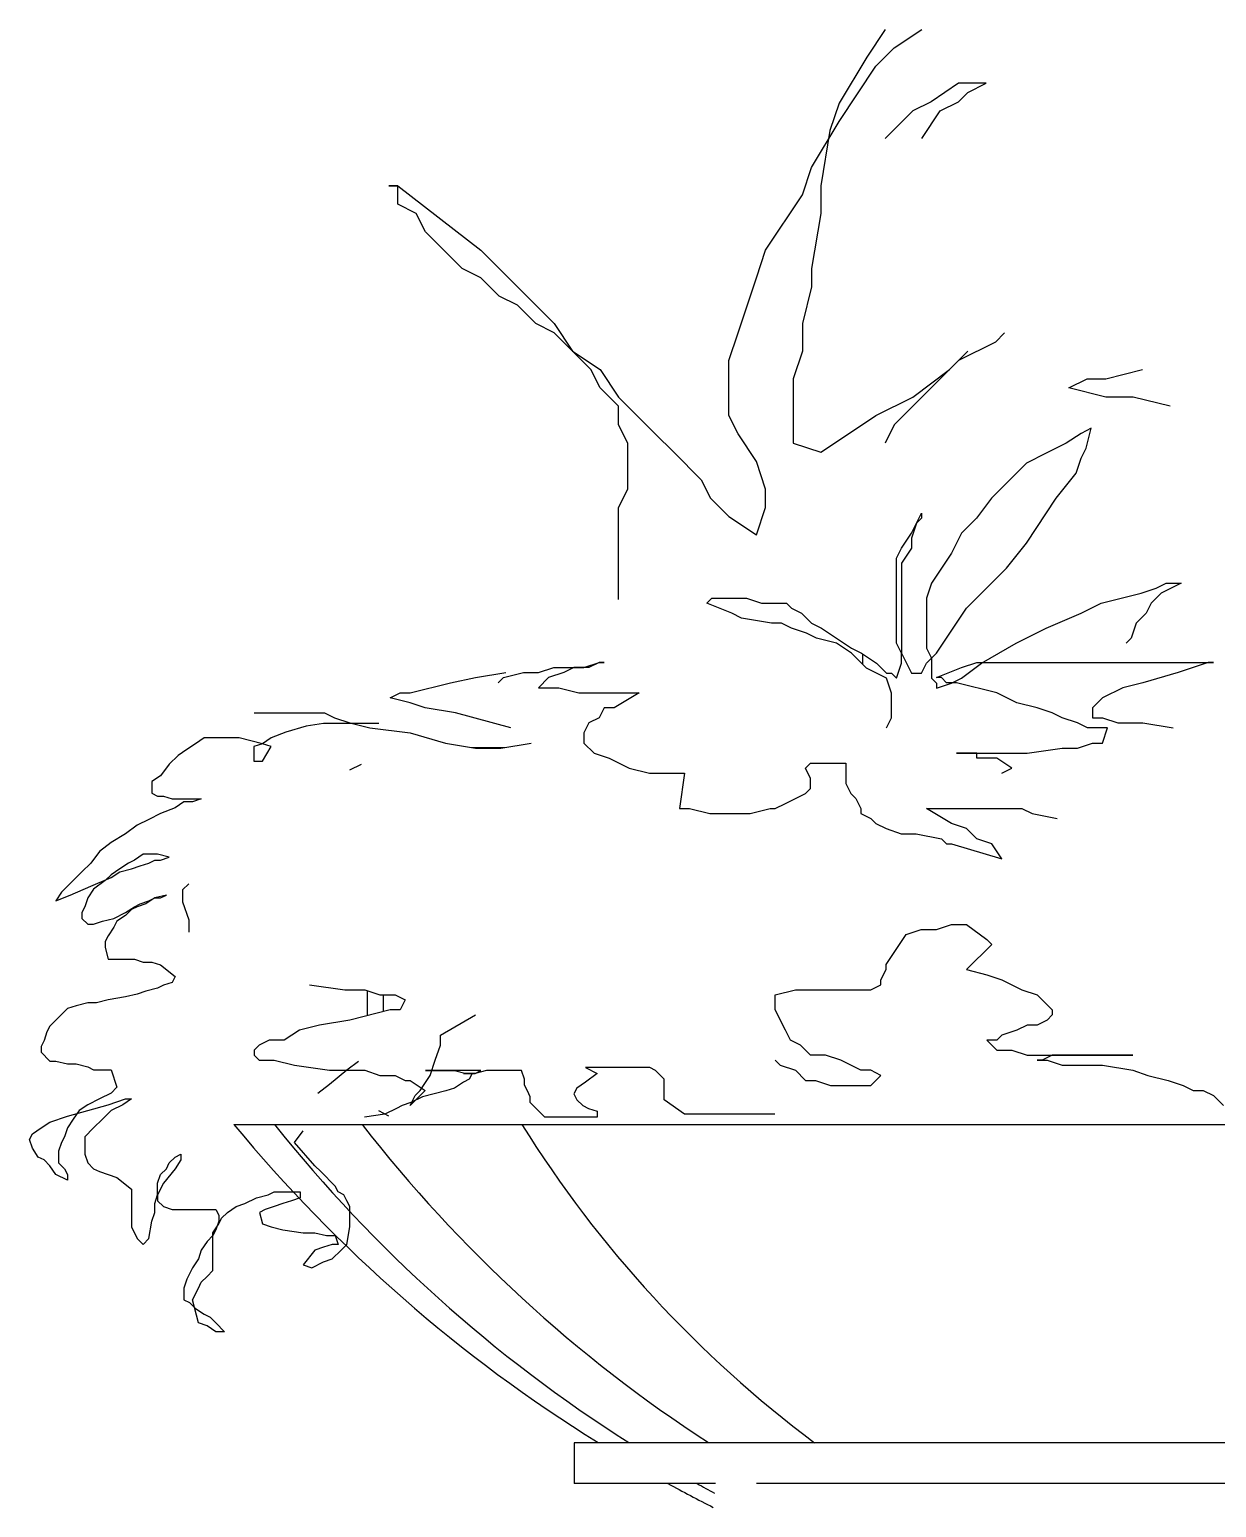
# Model space of a CAD drawing. Header units: millimetres. Extents: x 0 to 25200, y 0 to 17820.
# Drawn here: x 19860.4 to 20078.5, y 9381.8 to 9653.2 of the extents above; entities that cross this region are included whole.
import ezdxf

# ---------------------------------------------------------------- set-up
doc = ezdxf.new("R2010")
doc.units = ezdxf.units.MM
doc.header["$LTSCALE"] = 100
doc.header["$MEASUREMENT"] = 0
doc.layers.add('CO-TREE', color=251, linetype='Continuous')

# ---------------------------------------------------------------- blocks, each defined once
blk = doc.blocks.new('T-314')
at = {"layer": 'CO-TREE'}
for p, q in [((-92.89, 301.07), (-96.26, 296.01)), ((-91.2, 297.7), (-86.13, 301.07)), ((-96.26, 296.01), (-101.33, 287.57)), ((-94.58, 294.32), (-91.2, 297.7)), ((-97.95, 289.26), (-94.58, 294.32)), ((-79.38, 291.2), (-84.44, 287.82)), ((-74.31, 291.2), (-79.38, 291.2)), ((-77.69, 289.51), (-74.31, 291.2)), ((-101.33, 284.2), (-97.95, 289.26)), ((-84.44, 287.82), (-87.82, 286.14)), ((-82.76, 286.14), (-79.38, 287.82)), ((-79.38, 287.82), (-77.69, 289.51)), ((-101.33, 287.57), (-103.02, 282.51)), ((-87.82, 286.14), (-92.89, 281.07)), ((-86.13, 281.07), (-82.76, 286.14)), ((-106.39, 275.76), (-101.33, 284.2)), ((-103.02, 282.51), (-104.71, 272.38)), ((-108.08, 270.69), (-106.39, 275.76)), ((-184.06, 272.38), (-182.37, 272.38)), ((-182.37, 272.38), (-184.06, 272.38)), ((-182.37, 272.38), (-167.18, 260.57)), ((-182.37, 269.01), (-182.37, 272.38)), ((-104.71, 272.38), (-104.71, 267.32)), ((-179, 267.32), (-182.37, 269.01)), ((-114.84, 260.57), (-108.08, 270.69)), ((-177.31, 263.94), (-179, 267.32)), ((-104.71, 267.32), (-106.39, 257.19)), ((-170.55, 257.19), (-177.31, 263.94)), ((-167.18, 260.57), (-163.8, 257.19)), ((-116.52, 255.5), (-114.84, 260.57)), ((-167.18, 255.5), (-170.55, 257.19)), ((-163.8, 252.13), (-167.18, 255.5)), ((-163.8, 257.19), (-160.42, 253.82)), ((-119.9, 245.38), (-116.52, 255.5)), ((-106.39, 257.19), (-106.39, 253.82)), ((-160.42, 253.82), (-157.05, 250.44)), ((-106.39, 253.82), (-108.08, 247.07)), ((-160.42, 250.44), (-163.8, 252.13)), ((-157.05, 247.07), (-160.42, 250.44)), ((-157.05, 250.44), (-153.67, 247.07)), ((-153.67, 245.38), (-157.05, 247.07)), ((-153.67, 247.07), (-150.29, 242)), ((-108.08, 247.07), (-108.08, 242)), ((-148.61, 240.31), (-153.67, 245.38)), ((-121.59, 240.31), (-119.9, 245.38)), ((-70.94, 245.38), (-72.63, 243.69)), ((-150.29, 242), (-145.23, 238.63)), ((-108.08, 242), (-109.77, 236.94)), ((-81.07, 238.63), (-77.69, 242)), ((-72.63, 243.69), (-79.38, 240.31)), ((-146.92, 238.63), (-148.61, 240.31)), ((-121.59, 230.19), (-121.59, 240.31)), ((-79.38, 240.31), (-81.07, 238.63)), ((-145.23, 235.25), (-146.92, 238.63)), ((-145.23, 238.63), (-141.85, 233.56)), ((-109.77, 236.94), (-109.77, 225.12)), ((-87.82, 233.56), (-81.07, 238.63)), ((-81.07, 238.63), (-84.44, 235.25)), ((-59.12, 235.25), (-55.74, 236.94)), ((-55.74, 236.94), (-52.36, 236.94)), ((-52.36, 236.94), (-45.61, 238.63)), ((-141.85, 231.88), (-145.23, 235.25)), ((-141.85, 233.56), (-135.1, 226.81)), ((-94.58, 230.19), (-87.82, 233.56)), ((-84.44, 235.25), (-87.82, 231.88)), ((-52.36, 233.56), (-59.12, 235.25)), ((-47.3, 233.56), (-52.36, 233.56)), ((-40.55, 231.88), (-47.3, 233.56)), ((-141.85, 228.5), (-141.85, 231.88)), ((-87.82, 231.88), (-91.2, 228.5)), ((-140.16, 225.12), (-141.85, 228.5)), ((-119.9, 226.81), (-121.59, 230.19)), ((-99.64, 226.81), (-94.58, 230.19)), ((-91.2, 228.5), (-92.89, 225.12)), ((-135.1, 226.81), (-131.72, 223.44)), ((-116.52, 221.75), (-119.9, 226.81)), ((-104.71, 223.44), (-99.64, 226.81)), ((-56.85, 226.92), (-59.6, 225.09)), ((-55.02, 227.84), (-56.85, 226.92)), ((-55.93, 224.17), (-55.02, 227.84)), ((-140.16, 216.69), (-140.16, 225.12)), ((-131.72, 223.44), (-126.66, 218.37)), ((-109.77, 225.12), (-104.71, 223.44)), ((-63.27, 223.25), (-66.94, 221.42)), ((-59.6, 225.09), (-63.27, 223.25)), ((-56.85, 222.33), (-55.93, 224.17)), ((-114.84, 216.69), (-116.52, 221.75)), ((-66.94, 221.42), (-70.61, 217.75)), ((-57.77, 219.58), (-56.85, 222.33)), ((-126.66, 218.37), (-124.97, 215)), ((-70.61, 217.75), (-73.37, 215)), ((-61.44, 215), (-57.77, 219.58)), ((-141.85, 213.31), (-140.16, 216.69)), ((-124.97, 215), (-121.59, 211.62)), ((-114.84, 213.31), (-114.84, 216.69)), ((-73.37, 215), (-76.12, 211.33)), ((-66.94, 206.74), (-61.44, 215)), ((-141.85, 196.43), (-141.85, 213.31)), ((-116.52, 208.25), (-114.84, 213.31)), ((-88.05, 208.58), (-86.21, 212.25)), ((-86.21, 212.25), (-86.21, 211.33)), ((-121.59, 211.62), (-116.52, 208.25)), ((-87.13, 210.41), (-88.05, 207.66)), ((-86.21, 211.33), (-87.13, 210.41)), ((-76.12, 211.33), (-78.87, 208.58)), ((-89.88, 205.83), (-88.05, 208.58)), ((-88.05, 207.66), (-88.05, 205.83)), ((-78.87, 208.58), (-80.71, 204.91)), ((-70.61, 202.16), (-66.94, 206.74)), ((-90.8, 203.99), (-89.88, 205.83)), ((-90.8, 188.4), (-90.8, 203.99)), ((-88.05, 205.83), (-89.88, 203.08)), ((-80.71, 204.91), (-82.54, 202.16)), ((-89.88, 203.08), (-89.88, 186.57)), ((-82.54, 202.16), (-84.38, 199.41)), ((-76.12, 196.66), (-70.61, 202.16)), ((-84.38, 199.41), (-85.29, 196.66)), ((-45.84, 197.57), (-43.09, 198.49)), ((-43.09, 198.49), (-41.26, 199.41)), ((-40.34, 198.49), (-42.17, 197.57)), ((-41.26, 199.41), (-38.5, 199.41)), ((-38.5, 199.41), (-40.34, 198.49)), ((-125.66, 195.74), (-124.74, 196.66)), ((-121.07, 193.9), (-125.66, 195.74)), ((-124.74, 196.66), (-118.32, 196.66)), ((-118.32, 196.66), (-115.57, 195.74)), ((-115.57, 195.74), (-110.98, 195.74)), ((-110.98, 195.74), (-110.06, 194.82)), ((-85.29, 196.66), (-85.29, 187.49)), ((-77.95, 194.82), (-76.12, 196.66)), ((-56.85, 193.9), (-53.18, 195.74)), ((-53.18, 195.74), (-49.51, 196.66)), ((-49.51, 196.66), (-45.84, 197.57)), ((-44.01, 195.74), (-44.93, 193.9)), ((-42.17, 197.57), (-44.01, 195.74)), ((-119.24, 192.99), (-121.07, 193.9)), ((-113.73, 192.07), (-119.24, 192.99)), ((-110.06, 194.82), (-108.23, 193.9)), ((-108.23, 193.9), (-106.39, 192.07)), ((-81.62, 189.32), (-77.95, 194.82)), ((-63.27, 191.15), (-56.85, 193.9)), ((-44.93, 193.9), (-46.76, 192.07)), ((-111.9, 192.07), (-113.73, 192.07)), ((-110.06, 191.15), (-111.9, 192.07)), ((-107.31, 190.24), (-110.06, 191.15)), ((-105.48, 189.32), (-107.31, 190.24)), ((-106.39, 192.07), (-104.56, 191.15)), ((-104.56, 191.15), (-101.81, 189.32)), ((-68.78, 188.4), (-63.27, 191.15)), ((-46.76, 192.07), (-47.68, 189.32)), ((-101.81, 188.4), (-105.48, 189.32)), ((-101.81, 189.32), (-99.05, 187.49)), ((-99.05, 186.57), (-101.81, 188.4)), ((-99.05, 187.49), (-97.22, 186.57)), ((-89.88, 186.57), (-90.8, 188.4)), ((-85.29, 187.49), (-84.38, 185.65)), ((-83.46, 186.57), (-81.62, 189.32)), ((-75.2, 184.73), (-68.78, 188.4)), ((-47.68, 189.32), (-48.6, 188.4)), ((-148.21, 183.91), (-145.44, 184.83)), ((-145.44, 184.83), (-147.29, 183.91)), ((-144.51, 184.83), (-145.44, 184.83)), ((-145.44, 184.83), (-144.51, 184.83)), ((-96.3, 183.82), (-99.05, 186.57)), ((-97.22, 186.57), (-94.47, 184.73)), ((-97, 184.52), (-97, 186.42)), ((-94.47, 184.73), (-92.63, 182.9)), ((-90.8, 181.98), (-89.88, 184.73)), ((-89.88, 186.57), (-88.05, 182.9)), ((-89.88, 184.73), (-89.88, 186.57)), ((-86.21, 182.9), (-85.29, 184.73)), ((-85.29, 184.73), (-83.46, 186.57)), ((-84.38, 185.65), (-84.38, 181.98)), ((-78.87, 181.98), (-75.2, 184.73)), ((-78.84, 183.91), (-76.06, 184.83)), ((-76.06, 184.83), (-32.59, 184.83)), ((-33.51, 184.83), (-39.06, 182.98)), ((-32.59, 184.83), (-33.51, 184.83)), ((-172.73, 181.13), (-168.11, 182.06)), ((-168.11, 182.06), (-162.56, 182.98)), ((-163.94, 181.13), (-163.01, 182.06)), ((-163.01, 182.06), (-159.31, 182.98)), ((-159.31, 182.98), (-156.54, 182.98)), ((-156.54, 182.98), (-153.76, 183.91)), ((-154.69, 182.06), (-156.54, 180.21)), ((-151.91, 182.98), (-154.69, 182.06)), ((-153.76, 183.91), (-148.21, 183.91)), ((-150.06, 183.91), (-151.91, 182.98)), ((-147.29, 183.91), (-150.06, 183.91)), ((-92.63, 181.98), (-96.3, 183.82)), ((-92.63, 182.9), (-91.72, 182.9)), ((-91.72, 179.23), (-92.63, 181.98)), ((-91.72, 182.9), (-90.8, 181.98)), ((-88.05, 182.9), (-86.21, 182.9)), ((-84.38, 181.98), (-83.46, 181.07)), ((-83.46, 182.06), (-78.84, 183.91)), ((-82.54, 182.06), (-83.46, 182.06)), ((-81.61, 181.13), (-82.54, 182.06)), ((-80.71, 181.07), (-78.87, 181.98)), ((-39.06, 182.98), (-45.54, 181.13)), ((-183.83, 178.36), (-181.98, 179.28)), ((-181.98, 179.28), (-180.13, 179.28)), ((-180.13, 179.28), (-172.73, 181.13)), ((-156.54, 180.21), (-152.84, 180.21)), ((-152.84, 180.21), (-149.14, 179.28)), ((-149.14, 179.28), (-138.04, 179.28)), ((-138.04, 179.28), (-142.66, 176.51)), ((-91.72, 174.65), (-91.72, 179.23)), ((-83.46, 180.15), (-80.71, 181.07)), ((-83.46, 181.07), (-83.46, 180.15)), ((-79.76, 181.13), (-81.61, 181.13)), ((-72.36, 179.28), (-79.76, 181.13)), ((-68.66, 177.43), (-72.36, 179.28)), ((-49.24, 180.21), (-52.94, 178.36)), ((-45.54, 181.13), (-49.24, 180.21)), ((-180.13, 177.43), (-183.83, 178.36)), ((-177.36, 176.51), (-180.13, 177.43)), ((-171.81, 175.58), (-177.36, 176.51)), ((-144.51, 176.51), (-145.44, 174.66)), ((-142.66, 176.51), (-144.51, 176.51)), ((-64.96, 176.51), (-68.66, 177.43)), ((-62.19, 175.58), (-64.96, 176.51)), ((-52.94, 178.36), (-54.79, 176.51)), ((-54.79, 176.51), (-54.79, 174.66)), ((-208.81, 175.58), (-195.86, 175.58)), ((-195.86, 175.58), (-194.01, 174.66)), ((-194.01, 174.66), (-191.23, 173.73)), ((-191.23, 173.73), (-187.53, 172.81)), ((-161.63, 172.81), (-171.81, 175.58)), ((-147.29, 173.73), (-148.21, 171.89)), ((-145.44, 174.66), (-147.29, 173.73)), ((-92.63, 172.81), (-91.72, 174.65)), ((-60.34, 174.66), (-62.19, 175.58)), ((-57.56, 173.73), (-60.34, 174.66)), ((-55.71, 172.81), (-57.56, 173.73)), ((-54.79, 174.66), (-52.94, 174.66)), ((-52.94, 174.66), (-50.16, 173.73)), ((-50.16, 173.73), (-45.54, 173.73)), ((-45.54, 173.73), (-39.99, 172.81)), ((-217.97, 170.99), (-219.57, 169.92)), ((-211.55, 170.99), (-217.97, 170.99)), ((-207.27, 169.92), (-211.55, 170.99)), ((-205.67, 170.99), (-207.27, 169.92)), ((-202.99, 172.06), (-205.67, 170.99)), ((-199.25, 173.13), (-202.99, 172.06)), ((-196.04, 173.66), (-199.25, 173.13)), ((-185.88, 173.66), (-196.04, 173.66)), ((-187.53, 172.81), (-180.13, 171.89)), ((-180.13, 171.89), (-173.66, 170.04)), ((-148.21, 171.89), (-148.21, 170.04)), ((-52.01, 172.81), (-55.71, 172.81)), ((-52.94, 170.04), (-52.01, 172.81)), ((-221.18, 168.85), (-222.78, 167.78)), ((-219.57, 169.92), (-221.18, 168.85)), ((-207.27, 169.92), (-208.87, 169.39)), ((-208.87, 169.39), (-208.87, 166.71)), ((-205.67, 169.39), (-207.27, 169.92)), ((-207.27, 166.71), (-205.67, 169.39)), ((-173.66, 170.04), (-168.11, 169.11)), ((-168.8, 169.23), (-162.79, 169.23)), ((-168.11, 169.11), (-163.48, 169.11)), ((-163.48, 169.11), (-157.93, 170.04)), ((-148.21, 170.04), (-146.36, 168.19)), ((-66.81, 168.19), (-60.34, 169.11)), ((-60.34, 169.11), (-57.56, 169.11)), ((-57.56, 169.11), (-54.79, 170.04)), ((-54.79, 170.04), (-52.94, 170.04)), ((-224.38, 166.18), (-225.99, 164.04)), ((-222.78, 167.78), (-224.38, 166.18)), ((-208.87, 166.71), (-207.27, 166.71)), ((-191.23, 165.11), (-189.09, 166.18)), ((-146.36, 168.19), (-143.59, 167.26)), ((-143.59, 167.26), (-139.89, 165.41)), ((-107.51, 165.41), (-106.59, 166.34)), ((-106.59, 166.34), (-100.11, 166.34)), ((-100.11, 166.34), (-100.11, 162.64)), ((-79.76, 168.19), (-66.81, 168.19)), ((-76.06, 168.19), (-79.76, 168.19)), ((-76.06, 167.26), (-76.06, 168.19)), ((-72.36, 167.26), (-76.06, 167.26)), ((-69.59, 165.41), (-72.36, 167.26)), ((-225.99, 164.04), (-227.59, 162.97)), ((-227.59, 162.97), (-227.59, 160.83)), ((-139.89, 165.41), (-136.19, 164.49)), ((-136.19, 164.49), (-129.71, 164.49)), ((-129.71, 164.49), (-130.64, 158.02)), ((-106.59, 163.56), (-107.51, 165.41)), ((-106.59, 161.71), (-106.59, 163.56)), ((-71.44, 164.49), (-69.59, 165.41)), ((-227.59, 160.83), (-226.52, 160.3)), ((-226.52, 160.3), (-225.45, 160.3)), ((-225.45, 160.3), (-223.85, 159.77)), ((-109.36, 159.87), (-107.51, 160.79)), ((-107.51, 160.79), (-106.59, 161.71)), ((-100.11, 162.64), (-99.19, 160.79)), ((-99.19, 160.79), (-98.26, 159.87)), ((-223.31, 158.16), (-225.99, 157.09)), ((-223.85, 159.77), (-218.5, 159.77)), ((-221.71, 159.23), (-223.31, 158.16)), ((-220.11, 159.23), (-221.71, 159.23)), ((-218.5, 159.77), (-220.11, 159.23)), ((-130.64, 158.02), (-128.79, 158.02)), ((-128.79, 158.02), (-125.09, 157.09)), ((-117.69, 157.09), (-113.99, 158.02)), ((-113.99, 158.02), (-113.06, 158.02)), ((-113.06, 158.02), (-111.21, 158.94)), ((-111.21, 158.94), (-109.36, 159.87)), ((-98.26, 159.87), (-97.34, 158.02)), ((-97.34, 158.02), (-97.34, 157.09)), ((-85.31, 158.02), (-67.74, 158.02)), ((-80.69, 155.24), (-85.31, 158.02)), ((-67.74, 158.02), (-65.89, 157.09)), ((-230.27, 154.95), (-232.41, 153.35)), ((-228.13, 156.02), (-230.27, 154.95)), ((-225.99, 157.09), (-228.13, 156.02)), ((-125.09, 157.09), (-117.69, 157.09)), ((-97.34, 157.09), (-95.49, 156.17)), ((-95.49, 156.17), (-94.56, 155.24)), ((-94.56, 155.24), (-92.71, 154.32)), ((-77.91, 154.32), (-80.69, 155.24)), ((-65.89, 157.09), (-61.26, 156.17)), ((-232.41, 153.35), (-235.08, 151.75)), ((-92.71, 154.32), (-89.94, 153.39)), ((-89.94, 153.39), (-87.16, 153.39)), ((-87.16, 153.39), (-82.54, 152.47)), ((-82.54, 152.47), (-81.61, 151.54)), ((-76.06, 152.47), (-77.91, 154.32)), ((-73.29, 151.54), (-76.06, 152.47)), ((-237.22, 150.14), (-238.82, 148)), ((-235.08, 151.75), (-237.22, 150.14)), ((-229.2, 149.61), (-230.8, 148.54)), ((-226.52, 149.61), (-229.2, 149.61)), ((-224.38, 149.07), (-226.52, 149.61)), ((-81.61, 151.54), (-80.69, 151.54)), ((-80.69, 151.54), (-71.44, 148.77)), ((-71.44, 148.77), (-73.29, 151.54)), ((-238.82, 148), (-240.43, 146.4)), ((-233.48, 146.94), (-235.08, 145.87)), ((-231.87, 148), (-233.48, 146.94)), ((-233.48, 146.4), (-231.34, 146.94)), ((-230.8, 148.54), (-231.87, 148)), ((-231.34, 146.94), (-229.73, 147.47)), ((-229.73, 147.47), (-228.13, 148)), ((-228.13, 148), (-227.06, 148.54)), ((-227.06, 148.54), (-225.99, 148.54)), ((-225.99, 148.54), (-224.38, 149.07)), ((-242.03, 144.8), (-243.1, 143.73)), ((-240.43, 146.4), (-242.03, 144.8)), ((-238.82, 143.73), (-235.08, 145.33)), ((-236.15, 144.8), (-238.29, 143.19)), ((-235.08, 145.87), (-236.15, 144.8)), ((-235.08, 145.33), (-233.48, 146.4)), ((-220.82, 144.2), (-221.93, 143.09)), ((-244.17, 142.66), (-245.24, 141.06)), ((-245.24, 141.06), (-242.57, 142.12)), ((-243.1, 143.73), (-244.17, 142.66)), ((-242.57, 142.12), (-238.82, 143.73)), ((-239.36, 141.59), (-239.89, 139.99)), ((-238.29, 143.19), (-239.36, 141.59)), ((-227.06, 141.59), (-228.66, 140.52)), ((-228.13, 141.06), (-227.06, 141.59)), ((-224.92, 142.12), (-227.06, 141.59)), ((-227.06, 141.59), (-225.99, 141.59)), ((-225.99, 141.59), (-224.92, 142.12)), ((-221.93, 143.09), (-221.93, 140.88)), ((-239.89, 139.99), (-240.43, 138.92)), ((-240.43, 138.92), (-240.43, 137.85)), ((-234.55, 137.85), (-232.41, 138.92)), ((-232.41, 138.92), (-230.8, 139.99)), ((-231.34, 139.45), (-232.41, 138.38)), ((-230.27, 139.99), (-231.34, 139.45)), ((-230.8, 139.99), (-229.73, 140.52)), ((-228.66, 140.52), (-230.27, 139.99)), ((-229.73, 140.52), (-228.13, 141.06)), ((-221.93, 140.88), (-220.82, 137.55)), ((-240.43, 137.85), (-239.36, 136.78)), ((-239.36, 136.78), (-238.29, 136.78)), ((-238.29, 136.78), (-236.68, 137.31)), ((-236.68, 137.31), (-234.55, 137.85)), ((-234.55, 136.24), (-235.61, 134.64)), ((-234.01, 137.31), (-234.55, 136.24)), ((-232.41, 138.38), (-234.01, 137.31)), ((-220.82, 137.55), (-220.82, 135.33)), ((-89.01, 134.9), (-86.24, 135.82)), ((-86.24, 135.82), (-83.46, 135.82)), ((-83.46, 135.82), (-80.69, 136.75)), ((-80.69, 136.75), (-77.91, 136.75)), ((-77.91, 136.75), (-74.21, 133.98)), ((-235.61, 134.64), (-236.15, 133.57)), ((-236.15, 133.57), (-236.15, 132.5)), ((-92.71, 129.35), (-89.01, 134.9)), ((-73.29, 133.05), (-77.91, 128.43)), ((-74.21, 133.98), (-73.29, 133.05)), ((-236.15, 132.5), (-235.61, 130.36)), ((-235.61, 130.36), (-230.8, 130.36)), ((-230.8, 130.36), (-229.2, 129.83)), ((-229.2, 129.83), (-227.59, 129.83)), ((-227.59, 129.83), (-225.99, 129.29)), ((-225.99, 129.29), (-223.31, 127.16)), ((-93.64, 126.58), (-92.71, 128.43)), ((-92.71, 128.43), (-92.71, 129.35)), ((-77.91, 128.43), (-74.21, 127.5)), ((-226.52, 125.02), (-228.66, 124.48)), ((-225.45, 125.55), (-226.52, 125.02)), ((-223.85, 126.09), (-225.45, 125.55)), ((-223.31, 127.16), (-223.85, 126.09)), ((-198.63, 125.65), (-192.16, 124.73)), ((-95.49, 124.73), (-93.64, 125.65)), ((-93.64, 125.65), (-93.64, 126.58)), ((-74.21, 127.5), (-71.44, 126.58)), ((-71.44, 126.58), (-67.74, 124.73)), ((-239.36, 122.35), (-241.5, 121.81)), ((-237.75, 122.35), (-239.36, 122.35)), ((-235.61, 122.88), (-237.75, 122.35)), ((-232.41, 123.41), (-235.61, 122.88)), ((-230.27, 123.95), (-232.41, 123.41)), ((-228.66, 124.48), (-230.27, 123.95)), ((-192.16, 124.73), (-188.46, 124.73)), ((-188.46, 124.73), (-185.68, 123.8)), ((-188.05, 124.59), (-188.05, 119.98)), ((-185.68, 123.8), (-182.91, 123.8)), ((-185.05, 120.73), (-185.05, 123.8)), ((-182.91, 123.8), (-181.06, 122.88)), ((-181.06, 122.88), (-181.98, 121.03)), ((-113.06, 123.8), (-109.36, 124.73)), ((-113.06, 121.03), (-113.06, 123.8)), ((-109.36, 124.73), (-95.49, 124.73)), ((-67.74, 124.73), (-64.96, 123.8)), ((-64.96, 123.8), (-62.19, 121.03)), ((-243.1, 121.28), (-246.31, 118.07)), ((-241.5, 121.81), (-243.1, 121.28)), ((-183.83, 121.03), (-191.23, 119.18)), ((-181.98, 121.03), (-183.83, 121.03)), ((-174.58, 116.41), (-168.11, 120.11)), ((-111.21, 117.33), (-113.06, 121.03)), ((-62.19, 120.11), (-63.11, 119.18)), ((-62.19, 121.03), (-62.19, 120.11)), ((-246.85, 117), (-247.38, 115.4)), ((-246.31, 118.07), (-246.85, 117)), ((-200.48, 117.33), (-203.26, 115.48)), ((-196.78, 118.26), (-200.48, 117.33)), ((-191.23, 119.18), (-196.78, 118.26)), ((-110.29, 115.48), (-111.21, 117.33)), ((-68.66, 117.33), (-71.44, 116.41)), ((-66.81, 118.26), (-68.66, 117.33)), ((-64.96, 118.26), (-66.81, 118.26)), ((-63.11, 119.18), (-64.96, 118.26)), ((-247.38, 115.4), (-247.91, 114.33)), ((-247.91, 114.33), (-247.91, 113.26)), ((-207.88, 114.56), (-208.81, 113.63)), ((-206.03, 115.48), (-207.88, 114.56)), ((-203.26, 115.48), (-206.03, 115.48)), ((-175.51, 111.78), (-174.58, 114.56)), ((-174.58, 114.56), (-174.58, 116.41)), ((-108.44, 114.56), (-110.29, 115.48)), ((-106.59, 112.71), (-108.44, 114.56)), ((-74.21, 115.48), (-72.36, 113.63)), ((-72.36, 115.48), (-74.21, 115.48)), ((-71.44, 116.41), (-72.36, 115.48)), ((-247.91, 113.26), (-246.31, 111.65)), ((-246.31, 111.65), (-245.24, 111.65)), ((-245.24, 111.65), (-243.1, 111.12)), ((-208.81, 113.63), (-208.81, 112.71)), ((-208.81, 112.71), (-207.88, 111.78)), ((-207.88, 111.78), (-205.11, 111.78)), ((-205.11, 111.78), (-201.41, 110.86)), ((-191.76, 110.05), (-189.62, 111.65)), ((-176.43, 109.01), (-175.51, 111.78)), ((-113.06, 111.78), (-112.14, 110.86)), ((-103.81, 112.71), (-106.59, 112.71)), ((-101.04, 111.78), (-103.81, 112.71)), ((-97.34, 109.94), (-101.04, 111.78)), ((-72.36, 113.63), (-69.59, 113.63)), ((-69.59, 113.63), (-66.81, 112.71)), ((-66.81, 112.71), (-47.39, 112.71)), ((-64.96, 111.78), (-63.11, 111.78)), ((-64.04, 111.78), (-64.96, 111.78)), ((-62.19, 112.71), (-64.04, 111.78)), ((-63.11, 111.78), (-60.34, 110.86)), ((-47.39, 112.71), (-62.19, 112.71)), ((-243.1, 111.12), (-241.5, 111.12)), ((-241.5, 111.12), (-239.36, 110.58)), ((-239.36, 110.58), (-238.29, 110.05)), ((-238.29, 110.05), (-235.08, 110.05)), ((-235.08, 110.05), (-234.01, 106.84)), ((-201.41, 110.86), (-194.93, 109.94)), ((-194.97, 107.38), (-191.76, 110.05)), ((-194.93, 109.94), (-188.46, 109.94)), ((-188.46, 109.94), (-185.68, 109.01)), ((-185.68, 109.01), (-182.91, 109.01)), ((-182.91, 109.01), (-181.06, 108.09)), ((-178.28, 106.24), (-176.43, 109.01)), ((-167.15, 109.89), (-177.31, 109.89)), ((-177.31, 109.89), (-171.97, 109.89)), ((-171.97, 109.89), (-169.83, 109.36)), ((-168.22, 109.36), (-170.36, 109.36)), ((-170.36, 109.36), (-168.22, 109.36)), ((-169.83, 109.36), (-168.76, 109.36)), ((-168.76, 109.36), (-169.29, 108.29)), ((-166.08, 109.89), (-168.22, 109.36)), ((-168.22, 109.36), (-167.15, 109.89)), ((-159.66, 109.89), (-166.08, 109.89)), ((-159.13, 108.29), (-159.66, 109.89)), ((-136.13, 110.43), (-147.9, 110.43)), ((-147.9, 110.43), (-145.76, 109.36)), ((-145.76, 109.36), (-147.9, 107.75)), ((-135.06, 109.89), (-136.13, 110.43)), ((-133.46, 108.29), (-135.06, 109.89)), ((-112.14, 110.86), (-109.36, 109.94)), ((-109.36, 109.94), (-107.51, 108.09)), ((-95.49, 109.94), (-97.34, 109.94)), ((-93.64, 109.01), (-95.49, 109.94)), ((-95.49, 107.16), (-93.64, 109.01)), ((-60.34, 110.86), (-52.94, 110.86)), ((-52.94, 110.86), (-47.39, 109.94)), ((-47.39, 109.94), (-44.61, 109.01)), ((-44.61, 109.01), (-40.91, 108.09)), ((-234.01, 106.84), (-235.08, 105.77)), ((-197.11, 105.77), (-194.97, 107.38)), ((-181.06, 108.09), (-180.13, 108.09)), ((-180.13, 108.09), (-177.36, 106.24)), ((-177.36, 106.24), (-180.13, 103.46)), ((-179.21, 105.31), (-178.28, 106.24)), ((-173.57, 106.15), (-175.71, 105.61)), ((-171.97, 106.68), (-173.57, 106.15)), ((-170.36, 107.75), (-171.97, 106.68)), ((-169.29, 108.29), (-170.36, 107.75)), ((-159.13, 107.22), (-159.13, 108.29)), ((-158.6, 106.15), (-159.13, 107.22)), ((-158.06, 105.08), (-158.6, 106.15)), ((-149.5, 106.68), (-150.04, 105.61)), ((-147.9, 107.75), (-149.5, 106.68)), ((-133.46, 104.54), (-133.46, 108.29)), ((-107.51, 108.09), (-105.66, 108.09)), ((-105.66, 108.09), (-102.89, 107.16)), ((-102.89, 107.16), (-95.49, 107.16)), ((-40.91, 108.09), (-38.14, 107.16)), ((-38.14, 107.16), (-36.29, 106.24)), ((-36.29, 106.24), (-34.44, 106.24)), ((-34.44, 106.24), (-32.59, 105.31)), ((-239.36, 103.63), (-240.96, 102.57)), ((-237.22, 104.7), (-239.36, 103.63)), ((-239.36, 102.57), (-235.61, 103.63)), ((-235.08, 105.77), (-237.22, 104.7)), ((-235.61, 103.63), (-234.01, 104.17)), ((-232.94, 103.63), (-235.08, 102.57)), ((-234.01, 104.17), (-232.41, 104.7)), ((-231.34, 104.7), (-232.94, 103.63)), ((-232.41, 104.7), (-231.34, 104.7)), ((-181.59, 103.48), (-182.66, 102.94)), ((-179.99, 104.01), (-181.59, 103.48)), ((-180.13, 103.46), (-179.21, 105.31)), ((-177.85, 105.08), (-179.99, 104.01)), ((-175.71, 105.61), (-177.85, 105.08)), ((-158.06, 104.01), (-158.06, 105.08)), ((-155.39, 101.34), (-158.06, 104.01)), ((-150.04, 105.61), (-149.5, 104.54)), ((-149.5, 104.54), (-148.43, 103.48)), ((-148.43, 103.48), (-147.36, 102.94)), ((-129.72, 101.87), (-133.46, 104.54)), ((-32.59, 105.31), (-30.74, 103.46)), ((-247.91, 99.36), (-246.31, 100.43)), ((-246.31, 100.43), (-243.1, 101.5)), ((-243.1, 101.5), (-239.36, 102.57)), ((-242.03, 100.96), (-243.1, 99.36)), ((-240.96, 102.57), (-242.03, 100.96)), ((-236.68, 100.96), (-238.29, 99.36)), ((-235.08, 102.57), (-236.68, 100.96)), ((-184.8, 101.87), (-188.54, 101.34)), ((-185.95, 102.54), (-184.1, 101.61)), ((-182.66, 102.94), (-184.8, 101.87)), ((-145.76, 101.34), (-155.39, 101.34)), ((-147.36, 102.94), (-145.76, 102.41)), ((-145.76, 102.41), (-145.76, 101.34)), ((-113.14, 101.87), (-129.72, 101.87)), ((-250.05, 97.22), (-249.52, 98.29)), ((-249.52, 98.29), (-247.91, 99.36)), ((-243.64, 97.75), (-244.17, 96.69)), ((-243.1, 99.36), (-243.64, 97.75)), ((-238.29, 99.36), (-239.89, 97.75)), ((-239.89, 97.75), (-239.89, 94.55)), ((-212.5, 100), (212.5, 100)), ((-201.39, 96.69), (-199.78, 98.82)), ((-249.52, 95.62), (-250.05, 97.22)), ((-248.45, 94.01), (-249.52, 95.62)), ((-244.17, 96.69), (-244.71, 95.08)), ((-244.71, 95.08), (-244.71, 92.94)), ((-197.64, 92.41), (-201.39, 96.69)), ((-247.38, 93.48), (-248.45, 94.01)), ((-246.31, 92.41), (-247.38, 93.48)), ((-245.24, 90.81), (-246.31, 92.41)), ((-244.71, 92.94), (-243.64, 91.87)), ((-239.89, 94.55), (-239.36, 92.94)), ((-239.36, 92.94), (-238.29, 91.87)), ((-224.92, 91.87), (-224.38, 92.94)), ((-224.38, 92.94), (-223.31, 94.01)), ((-223.31, 94.01), (-222.24, 94.55)), ((-222.24, 93.48), (-223.31, 91.87)), ((-222.24, 94.55), (-222.24, 93.48)), ((-196.57, 91.34), (-197.64, 92.41)), ((-243.1, 89.74), (-245.24, 90.81)), ((-243.64, 91.87), (-243.1, 90.81)), ((-243.1, 90.81), (-243.1, 89.74)), ((-238.29, 91.87), (-237.22, 91.34)), ((-237.22, 91.34), (-235.61, 90.81)), ((-235.61, 90.81), (-234.01, 90.27)), ((-234.01, 90.27), (-231.34, 88.13)), ((-226.52, 89.2), (-225.99, 90.81)), ((-225.99, 90.81), (-224.92, 91.87)), ((-223.31, 91.87), (-225.45, 89.2)), ((-193.9, 88.67), (-196.57, 91.34)), ((-231.34, 88.13), (-231.34, 81.18)), ((-227.06, 85.46), (-226.52, 87.06)), ((-226.52, 87.06), (-226.52, 89.2)), ((-225.45, 89.2), (-226.52, 87.06)), ((-226.52, 87.06), (-226.52, 85.99)), ((-208.34, 86.53), (-206.2, 87.06)), ((-206.2, 87.06), (-205.13, 87.6)), ((-205.13, 87.6), (-200.32, 87.6)), ((-200.32, 87.6), (-200.32, 86.53)), ((-193.37, 87.6), (-193.9, 88.67)), ((-192.3, 87.06), (-193.37, 87.6)), ((-191.76, 85.99), (-192.3, 87.06)), ((-227.06, 83.86), (-227.06, 85.46)), ((-226.52, 85.99), (-225.45, 84.92)), ((-225.45, 84.92), (-223.85, 84.39)), ((-223.85, 84.39), (-215.83, 84.39)), ((-215.83, 84.39), (-215.29, 83.32)), ((-213.69, 83.86), (-212.08, 84.92)), ((-212.08, 84.92), (-210.48, 85.46)), ((-210.48, 85.46), (-208.34, 86.53)), ((-206.74, 84.39), (-207.81, 83.86)), ((-205.13, 84.92), (-206.74, 84.39)), ((-203.53, 85.46), (-205.13, 84.92)), ((-201.92, 85.99), (-203.53, 85.46)), ((-200.32, 86.53), (-201.92, 85.99)), ((-191.23, 84.92), (-191.76, 85.99)), ((-191.23, 81.18), (-191.23, 84.92)), ((-228.13, 79.04), (-227.59, 82.25)), ((-227.59, 82.25), (-227.06, 83.86)), ((-216.36, 80.11), (-215.29, 81.72)), ((-215.29, 82.25), (-215.83, 80.65)), ((-215.29, 83.32), (-215.29, 82.25)), ((-215.29, 81.72), (-214.76, 82.79)), ((-214.76, 82.79), (-213.69, 83.86)), ((-207.81, 83.86), (-207.27, 81.72)), ((-207.27, 81.72), (-205.67, 81.18)), ((-231.34, 81.18), (-230.27, 79.04)), ((-230.27, 79.04), (-229.2, 77.98)), ((-229.2, 77.98), (-228.13, 79.04)), ((-216.36, 79.58), (-217.43, 78.51)), ((-215.83, 80.65), (-216.36, 79.58)), ((-216.36, 73.16), (-216.36, 80.11)), ((-205.67, 81.18), (-203.53, 80.65)), ((-203.53, 80.65), (-199.78, 80.11)), ((-199.78, 80.11), (-197.64, 80.11)), ((-197.64, 80.11), (-195.5, 79.58)), ((-195.5, 79.58), (-193.9, 79.58)), ((-193.9, 79.58), (-193.37, 77.98)), ((-191.76, 77.98), (-191.23, 81.18)), ((-218.5, 76.91), (-219.04, 75.3)), ((-217.43, 78.51), (-218.5, 76.91)), ((-197.64, 76.91), (-199.78, 74.23)), ((-196.04, 77.44), (-197.64, 76.91)), ((-194.44, 77.98), (-196.04, 77.44)), ((-193.37, 77.98), (-194.44, 77.98)), ((-194.44, 75.3), (-192.83, 76.91)), ((-192.83, 76.91), (-191.76, 77.98)), ((-220.11, 73.7), (-221.18, 71.56)), ((-219.04, 75.3), (-220.11, 73.7)), ((-199.78, 74.23), (-198.18, 73.7)), ((-198.18, 73.7), (-196.04, 74.77)), ((-196.04, 74.77), (-194.44, 75.3)), ((-221.18, 71.56), (-221.71, 69.96)), ((-219.04, 69.96), (-218.5, 71.03)), ((-218.5, 71.03), (-217.43, 72.09)), ((-217.43, 72.09), (-216.36, 73.16)), ((-221.71, 69.96), (-221.71, 67.82)), ((-220.11, 67.82), (-219.04, 69.96)), ((-221.71, 67.82), (-220.64, 67.28)), ((-220.64, 67.28), (-219.57, 66.21)), ((-219.04, 63.54), (-220.11, 67.82)), ((-219.57, 66.21), (-217.97, 65.15)), ((-217.97, 65.15), (-216.9, 64.61)), ((-217.43, 63.01), (-219.04, 63.54)), ((-215.83, 61.94), (-217.43, 63.01)), ((-216.9, 64.61), (-215.83, 63.54)), ((-215.83, 63.54), (-214.22, 61.94)), ((-214.22, 61.94), (-215.83, 61.94)), ((150, 41.56), (-150, 41.56)), ((-150, 41.56), (-150, 34.06)), ((-124.06, 34.06), (-150, 34.06)), ((116.53, 34.06), (-116.53, 34.06))]:
    blk.add_line(p, q, dxfattribs=at)
for centre, radius, start, end in [((0, 275.74), 275.75, 219.5908, 238.1277), ((2.92, 266.22), 266.25, 218.6345, 237.5419), ((16.41, 259.86), 260.26, 217.8941, 237.0076), ((22.98, 214.08), 215.31, 211.9941, 233.2503), ((0, 275.74), 275.75, 241.2141, 243.17), ((2.92, 266.22), 266.25, 240.6864, 241.4748)]:
    blk.add_arc(centre, radius, start, end, dxfattribs=at)

msp = doc.modelspace()

# ---------------------------------------------------------------- block references
at = {"layer": 'CO-TREE'}
msp.add_blockref('T-314', (20110.49, 9352.15), dxfattribs=at)

doc.saveas('drawing.dxf')
